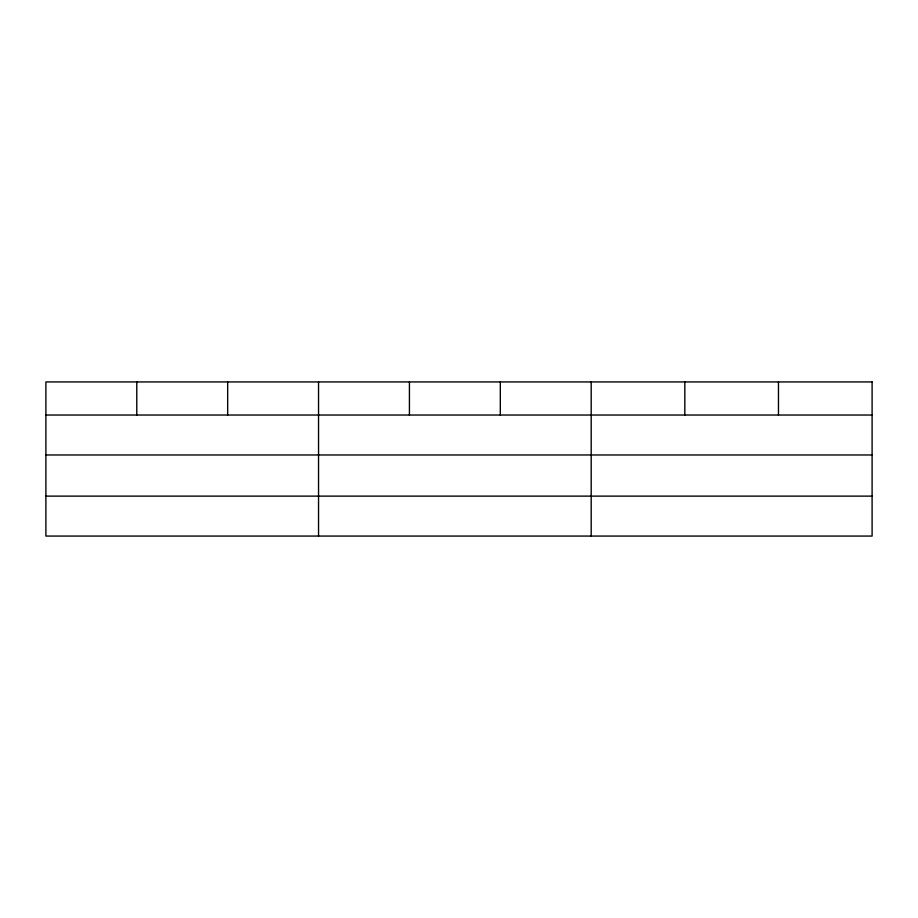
<?xml version="1.0" encoding="UTF-8"?>
<svg xmlns="http://www.w3.org/2000/svg" width="918" height="918" viewBox="0 0 918 918"><rect width="100%" height="100%" fill="white"/><g stroke="black" fill="none" stroke-linecap="round" stroke-linejoin="round"><path stroke-width="1.38" d="M45.9 415.028L872.1 415.028M45.9 454.972L872.1 454.972M45.9 496.122L872.1 496.122M778.464 381.934L778.464 415.028M684.828 381.934L684.828 415.028M591.192 381.934L591.192 536.066M500.31 381.934L500.31 415.028M409.428 381.934L409.428 415.028M318.546 381.934L318.546 536.066M227.664 381.934L227.664 415.028M136.782 381.934L136.782 415.028M872.1 381.934L45.9 381.934L45.9 536.066L872.1 536.066L872.1 381.934"/></g></svg>
